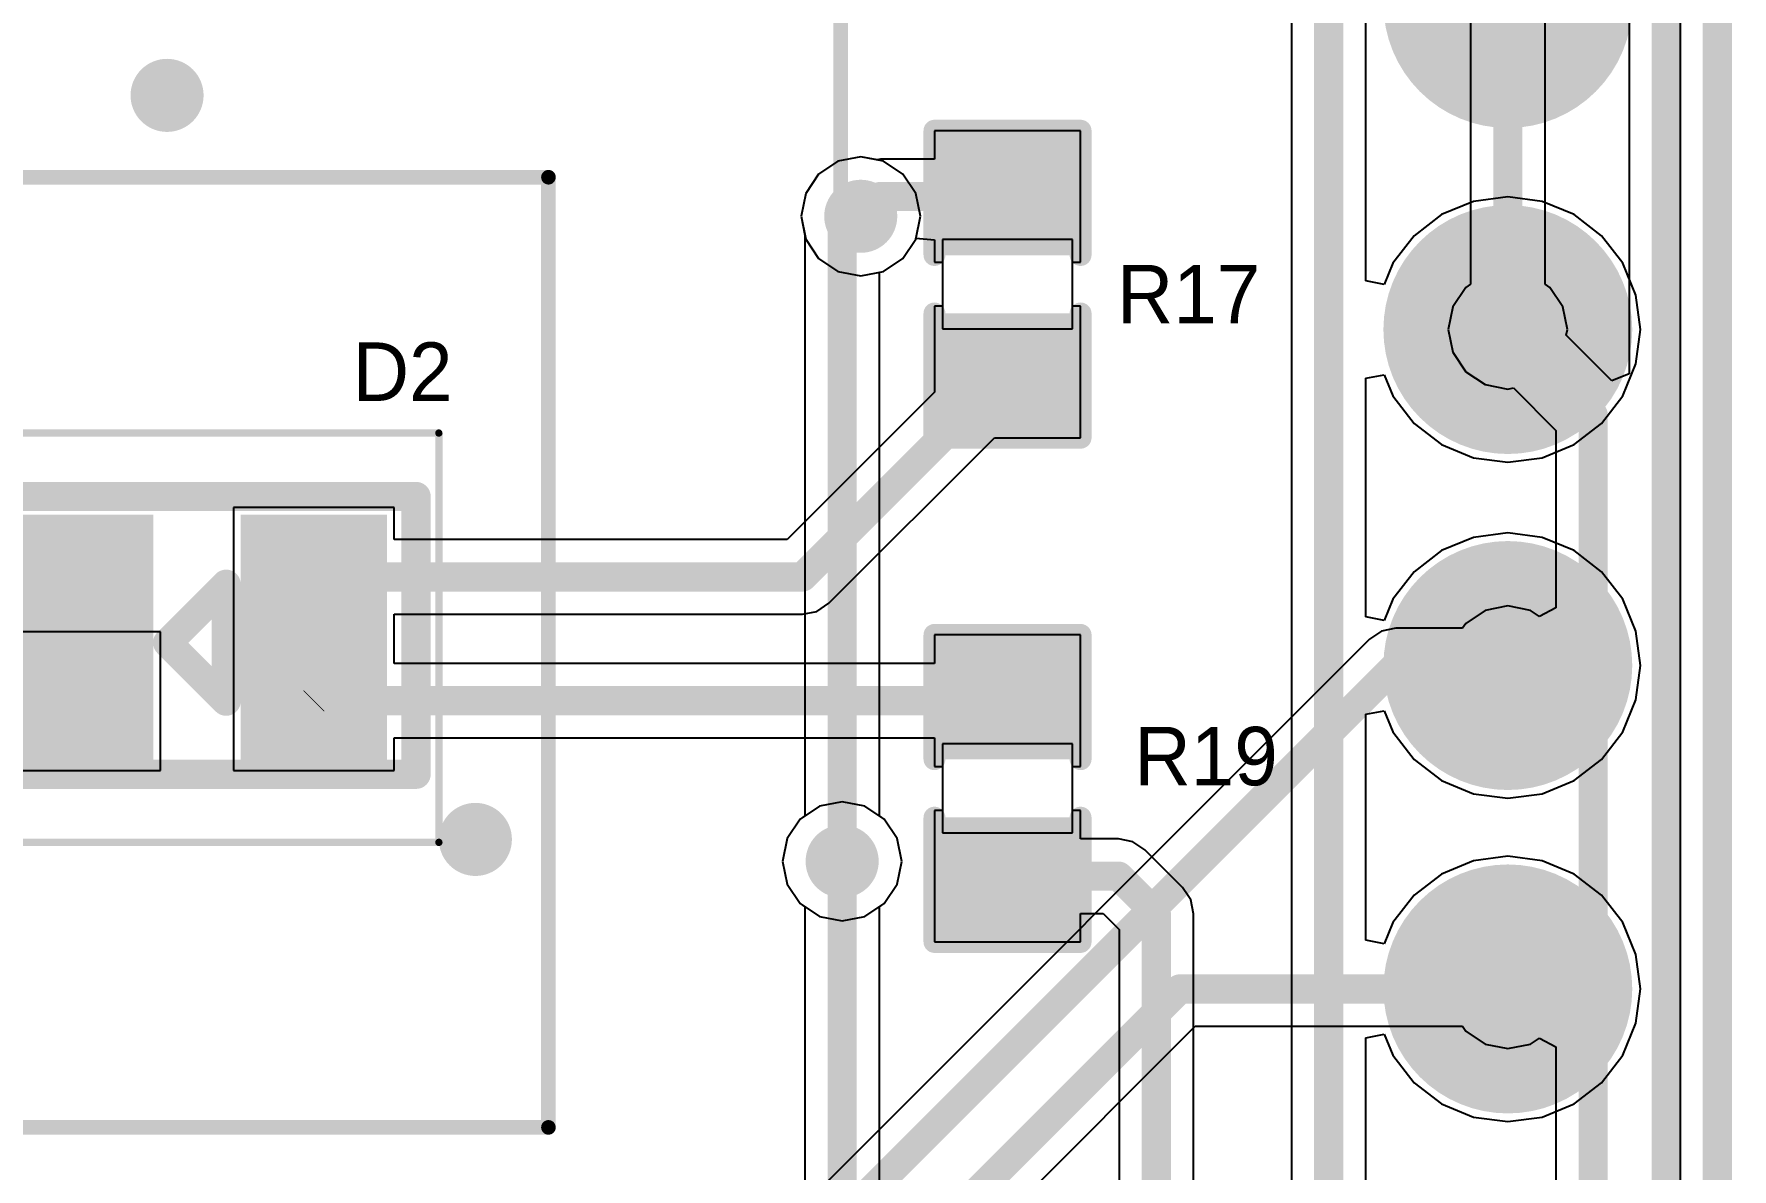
# Model space of a CAD drawing. Extents: x 10.58 to 11.54, y 9.91 to 15.27.
# Drawn here: x 11.0816 to 11.5391, y 13.5653 to 13.871 of the extents above; entities that cross this region are included whole.
import ezdxf

# ---------------------------------------------------------------- set-up
doc = ezdxf.new("R2010")
doc.units = 0
doc.layers.get('0').update_dxf_attribs({"linetype": 'CONTINUOUS'})
for name, color, linetype in [('BOTTOMLAYER', 5, 'CONTINUOUS'), ('KEEPOUTLAYER', 6, 'CONTINUOUS'), ('MULTILAYER', 9, 'CONTINUOUS'), ('TOPLAYER', 1, 'CONTINUOUS'), ('TOPOVERLAY', 2, 'CONTINUOUS'), ('TOPPASTE', 8, 'CONTINUOUS'), ('TOPSOLDER', 216, 'CONTINUOUS'), ('VIAHOLELAYER', 16, 'CONTINUOUS')]:
    doc.layers.add(name, color=color, linetype=linetype)

# ---------------------------------------------------------------- blocks, each defined once
blk = doc.blocks.new('TP_1_5_24')
at = {"layer": 'TOPLAYER', "const_width": 0.029528}
blk.add_lwpolyline([(-0.014764, 0, 1), (0.014764, 0, 1)], format="xyb", close=True, dxfattribs=at)
at = {"layer": 'TOPPASTE', "const_width": 0.029528}
blk.add_lwpolyline([(-0.014764, 0, 1), (0.014764, 0, 1)], format="xyb", close=True, dxfattribs=at)
at = {"layer": 'TOPSOLDER', "const_width": 0.033528}
blk.add_lwpolyline([(-0.016764, 0, 1), (0.016764, 0, 1)], format="xyb", close=True, dxfattribs=at)
blk = doc.blocks.new('TP_1_5_31')
at = {"layer": 'TOPLAYER', "const_width": 0.029528}
blk.add_lwpolyline([(-0.014764, 0, 1), (0.014764, 0, 1)], format="xyb", close=True, dxfattribs=at)
at = {"layer": 'TOPPASTE', "const_width": 0.029528}
blk.add_lwpolyline([(-0.014764, 0, 1), (0.014764, 0, 1)], format="xyb", close=True, dxfattribs=at)
at = {"layer": 'TOPSOLDER', "const_width": 0.033528}
blk.add_lwpolyline([(-0.016764, 0, 1), (0.016764, 0, 1)], format="xyb", close=True, dxfattribs=at)
blk = doc.blocks.new('TP_1_5_32')
at = {"layer": 'TOPLAYER', "const_width": 0.029528}
blk.add_lwpolyline([(-0.014764, 0, 1), (0.014764, 0, 1)], format="xyb", close=True, dxfattribs=at)
at = {"layer": 'TOPPASTE', "const_width": 0.029528}
blk.add_lwpolyline([(-0.014764, 0, 1), (0.014764, 0, 1)], format="xyb", close=True, dxfattribs=at)
at = {"layer": 'TOPSOLDER', "const_width": 0.033528}
blk.add_lwpolyline([(-0.016764, 0, 1), (0.016764, 0, 1)], format="xyb", close=True, dxfattribs=at)
blk = doc.blocks.new('R_0402_40')
at = {"layer": 'TOPLAYER'}
for p, q in [((0.017, 0.0175), (-0.007, 0.0175)), ((-0.007, 0.0175), (-0.007, -0.0175)), ((0.017, -0.0175), (0.017, 0.0175)), ((-0.007, -0.0175), (0.017, -0.0175))]:
    blk.add_line(p, q, dxfattribs=at)
for points in [[(-0.006811, -0.01378), (-0.006811, 0.01378), (-0.030433, -0.01378), (-0.030433, 0.01378)], [(0.040433, -0.01378), (0.040433, 0.01378), (0.016811, -0.01378), (0.016811, 0.01378)]]:
    blk.add_solid(points, dxfattribs=at)
at = {"layer": 'TOPOVERLAY', "const_width": 0.005906}
for points in [[(-0.036339, 0.019685), (-0.002874, 0.019685)], [(-0.036339, 0.019685), (-0.036339, -0.019685)], [(0.012874, 0.019685), (0.046339, 0.019685)], [(0.046339, 0.019685), (0.046339, -0.019685)], [(-0.036339, -0.019685), (-0.002874, -0.019685)], [(0.012874, -0.019685), (0.046339, -0.019685)]]:
    blk.add_lwpolyline(points, dxfattribs=at)
at = {"layer": 'TOPOVERLAY', "const_width": 0.002953}
for points in [[(-0.037815, 0.019685, 1), (-0.034862, 0.019685, 1)], [(-0.037815, 0.019685, 1), (-0.034862, 0.019685, 1)], [(-0.00435, 0.019685, 1), (-0.001398, 0.019685, 1)], [(0.011398, 0.019685, 1), (0.01435, 0.019685, 1)], [(0.044862, 0.019685, 1), (0.047815, 0.019685, 1)], [(0.044862, 0.019685, 1), (0.047815, 0.019685, 1)], [(-0.037815, -0.019685, 1), (-0.034862, -0.019685, 1)], [(-0.037815, -0.019685, 1), (-0.034862, -0.019685, 1)], [(-0.00435, -0.019685, 1), (-0.001398, -0.019685, 1)], [(0.011398, -0.019685, 1), (0.01435, -0.019685, 1)], [(0.044862, -0.019685, 1), (0.047815, -0.019685, 1)], [(0.044862, -0.019685, 1), (0.047815, -0.019685, 1)]]:
    blk.add_lwpolyline(points, format="xyb", close=True, dxfattribs=at)
at = {"layer": 'TOPPASTE'}
for points in [[(-0.006811, -0.01378), (-0.006811, 0.01378), (-0.030433, -0.01378), (-0.030433, 0.01378)], [(0.040433, -0.01378), (0.040433, 0.01378), (0.016811, -0.01378), (0.016811, 0.01378)]]:
    blk.add_solid(points, dxfattribs=at)
at = {"layer": 'TOPSOLDER'}
for points in [[(-0.002811, -0.01778), (-0.002811, 0.01778), (-0.034433, -0.01778), (-0.034433, 0.01778)], [(0.044433, -0.01778), (0.044433, 0.01778), (0.012811, -0.01778), (0.012811, 0.01778)]]:
    blk.add_solid(points, dxfattribs=at)
blk = doc.blocks.new('R_0402_42')
at = {"layer": 'TOPLAYER'}
for p, q in [((0.017, 0.0175), (-0.007, 0.0175)), ((-0.007, 0.0175), (-0.007, -0.0175)), ((0.017, -0.0175), (0.017, 0.0175)), ((-0.007, -0.0175), (0.017, -0.0175))]:
    blk.add_line(p, q, dxfattribs=at)
for points in [[(-0.006811, -0.01378), (-0.006811, 0.01378), (-0.030433, -0.01378), (-0.030433, 0.01378)], [(0.040433, -0.01378), (0.040433, 0.01378), (0.016811, -0.01378), (0.016811, 0.01378)]]:
    blk.add_solid(points, dxfattribs=at)
at = {"layer": 'TOPOVERLAY', "const_width": 0.005906}
for points in [[(-0.002874, 0.019685), (-0.036339, 0.019685)], [(-0.036339, -0.019685), (-0.036339, 0.019685)], [(0.046339, 0.019685), (0.012874, 0.019685)], [(0.046339, -0.019685), (0.046339, 0.019685)], [(-0.002874, -0.019685), (-0.036339, -0.019685)], [(0.046339, -0.019685), (0.012874, -0.019685)]]:
    blk.add_lwpolyline(points, dxfattribs=at)
at = {"layer": 'TOPOVERLAY', "const_width": 0.002953}
for points in [[(-0.037815, 0.019685, 1), (-0.034862, 0.019685, 1)], [(-0.037815, 0.019685, 1), (-0.034862, 0.019685, 1)], [(-0.00435, 0.019685, 1), (-0.001398, 0.019685, 1)], [(0.011398, 0.019685, 1), (0.01435, 0.019685, 1)], [(0.044862, 0.019685, 1), (0.047815, 0.019685, 1)], [(0.044862, 0.019685, 1), (0.047815, 0.019685, 1)], [(-0.037815, -0.019685, 1), (-0.034862, -0.019685, 1)], [(-0.037815, -0.019685, 1), (-0.034862, -0.019685, 1)], [(-0.00435, -0.019685, 1), (-0.001398, -0.019685, 1)], [(0.011398, -0.019685, 1), (0.01435, -0.019685, 1)], [(0.044862, -0.019685, 1), (0.047815, -0.019685, 1)], [(0.044862, -0.019685, 1), (0.047815, -0.019685, 1)]]:
    blk.add_lwpolyline(points, format="xyb", close=True, dxfattribs=at)
at = {"layer": 'TOPPASTE'}
for points in [[(-0.006811, -0.01378), (-0.006811, 0.01378), (-0.030433, -0.01378), (-0.030433, 0.01378)], [(0.040433, -0.01378), (0.040433, 0.01378), (0.016811, -0.01378), (0.016811, 0.01378)]]:
    blk.add_solid(points, dxfattribs=at)
at = {"layer": 'TOPSOLDER'}
for points in [[(-0.002811, -0.01778), (-0.002811, 0.01778), (-0.034433, -0.01778), (-0.034433, 0.01778)], [(0.044433, -0.01778), (0.044433, 0.01778), (0.012811, -0.01778), (0.012811, 0.01778)]]:
    blk.add_solid(points, dxfattribs=at)
blk = doc.blocks.new('TP_1_5_61')
at = {"layer": 'TOPLAYER', "const_width": 0.029528}
blk.add_lwpolyline([(-0.014764, 0, 1), (0.014764, 0, 1)], format="xyb", close=True, dxfattribs=at)
at = {"layer": 'TOPPASTE', "const_width": 0.029528}
blk.add_lwpolyline([(-0.014764, 0, 1), (0.014764, 0, 1)], format="xyb", close=True, dxfattribs=at)
at = {"layer": 'TOPSOLDER', "const_width": 0.033528}
blk.add_lwpolyline([(-0.016764, 0, 1), (0.016764, 0, 1)], format="xyb", close=True, dxfattribs=at)
blk = doc.blocks.new('0603_2_LED_62')
at = {"layer": 'TOPLAYER'}
for points in [[(-0.015748, 0.04626), (-0.015748, 0.020669), (0.015748, 0.04626), (0.015748, 0.020669)], [(0.047244, 0.04626), (0.047244, 0.020669), (0.07874, 0.04626), (0.07874, 0.020669)], [(-0.015748, 0.012795), (-0.015748, -0.012795), (0.015748, 0.012795), (0.015748, -0.012795)], [(0.047244, 0.012795), (0.047244, -0.012795), (0.07874, 0.012795), (0.07874, -0.012795)]]:
    blk.add_solid(points, dxfattribs=at)
at = {"layer": 'TOPOVERLAY', "const_width": 0.007874}
for points in [[(-0.035433, 0.055118), (0.090551, 0.055118)], [(-0.035433, -0.019685), (-0.035433, 0.055118)], [(-0.027559, -0.019685), (-0.027559, 0.055118)], [(0.090551, -0.019685), (0.090551, 0.055118)], [(0.023622, 0.015748), (0.03937, 0.031496)], [(0.03937, 0), (0.03937, 0.031496)], [(0.023622, 0.015748), (0.03937, 0)], [(-0.035433, -0.019685), (0.090551, -0.019685)]]:
    blk.add_lwpolyline(points, dxfattribs=at)
at = {"layer": 'TOPOVERLAY', "const_width": 0.003937}
for points in [[(-0.037402, 0.055118, 1), (-0.033465, 0.055118, 1)], [(-0.037402, 0.055118, 1), (-0.033465, 0.055118, 1)], [(-0.029528, 0.055118, 1), (-0.025591, 0.055118, 1)], [(0.088583, 0.055118, 1), (0.09252, 0.055118, 1)], [(0.088583, 0.055118, 1), (0.09252, 0.055118, 1)], [(0.037402, 0.031496, 1), (0.041339, 0.031496, 1)], [(0.037402, 0.031496, 1), (0.041339, 0.031496, 1)], [(0.021653, 0.015748, 1), (0.02559, 0.015748, 1)], [(0.021654, 0.015748, 1), (0.025591, 0.015748, 1)], [(0.037402, 0, 1), (0.041339, 0, 1)], [(0.037402, 0, 1), (0.041339, 0, 1)], [(-0.037402, -0.019685, 1), (-0.033465, -0.019685, 1)], [(-0.037402, -0.019685, 1), (-0.033465, -0.019685, 1)], [(-0.029528, -0.019685, 1), (-0.025591, -0.019685, 1)], [(0.088583, -0.019685, 1), (0.09252, -0.019685, 1)], [(0.088583, -0.019685, 1), (0.09252, -0.019685, 1)]]:
    blk.add_lwpolyline(points, format="xyb", close=True, dxfattribs=at)
at = {"layer": 'TOPPASTE'}
for points in [[(-0.015748, 0.04626), (-0.015748, 0.020669), (0.015748, 0.04626), (0.015748, 0.020669)], [(0.047244, 0.04626), (0.047244, 0.020669), (0.07874, 0.04626), (0.07874, 0.020669)], [(-0.015748, 0.012795), (-0.015748, -0.012795), (0.015748, 0.012795), (0.015748, -0.012795)], [(0.047244, 0.012795), (0.047244, -0.012795), (0.07874, 0.012795), (0.07874, -0.012795)]]:
    blk.add_solid(points, dxfattribs=at)
at = {"layer": 'TOPSOLDER'}
for points in [[(-0.019748, 0.05026), (-0.019748, 0.016669), (0.019748, 0.05026), (0.019748, 0.016669)], [(0.043244, 0.05026), (0.043244, 0.016669), (0.08274, 0.05026), (0.08274, 0.016669)], [(-0.019748, 0.016795), (-0.019748, -0.016795), (0.019748, 0.016795), (0.019748, -0.016795)], [(0.043244, 0.016795), (0.043244, -0.016795), (0.08274, 0.016795), (0.08274, -0.016795)]]:
    blk.add_solid(points, dxfattribs=at)

msp = doc.modelspace()

# ---------------------------------------------------------------- linework, layer by layer
at = {"layer": 'BOTTOMLAYER'}
for p, q in [((11.511316, 14.548731), (11.511316, 13.779468)), ((11.468623, 14.519566), (11.468623, 13.803635)), ((11.488694, 13.803635), (11.488694, 14.519566)), ((11.298168, 13.836729), (11.292959, 13.833248)), ((11.304313, 13.837951), (11.298168, 13.836729)), ((11.310457, 13.836729), (11.304313, 13.837951)), ((11.315666, 13.833248), (11.310457, 13.836729)), ((11.292959, 13.833248), (11.289478, 13.828039)), ((11.319147, 13.828039), (11.315666, 13.833248)), ((11.289478, 13.828039), (11.288256, 13.821895)), ((11.320369, 13.821895), (11.319147, 13.828039)), ((11.288256, 13.821895), (11.289268, 13.816806)), ((11.319147, 13.81575), (11.320369, 13.821895)), ((11.289268, 13.816806), (11.289268, 13.660398)), ((11.315666, 13.810541), (11.319147, 13.81575)), ((11.310457, 13.807061), (11.315666, 13.810541)), ((11.309339, 13.806838), (11.310457, 13.807061)), ((11.309339, 13.660398), (11.309339, 13.806838)), ((11.468623, 13.803635), (11.467305, 13.802754)), ((11.490013, 13.802754), (11.488694, 13.803635)), ((11.467305, 13.802754), (11.463824, 13.797545)), ((11.493493, 13.797545), (11.490013, 13.802754)), ((11.463824, 13.797545), (11.462602, 13.791401)), ((11.494715, 13.791401), (11.493493, 13.797545)), ((11.462602, 13.791401), (11.463824, 13.785256)), ((11.494406, 13.789845), (11.494715, 13.791401)), ((11.506697, 13.777555), (11.494406, 13.789845)), ((11.463824, 13.785256), (11.467305, 13.780047)), ((11.467305, 13.780047), (11.472514, 13.776566)), ((11.472514, 13.776566), (11.478659, 13.775344)), ((11.511316, 13.779468), (11.506697, 13.777555)), ((11.478659, 13.775344), (11.480214, 13.775653)), ((11.480214, 13.775653), (11.491629, 13.764238)), ((11.491629, 13.764238), (11.491629, 13.716478)), ((11.478659, 13.716957), (11.472514, 13.715735)), ((11.484803, 13.715735), (11.478659, 13.716957)), ((11.491629, 13.716478), (11.487219, 13.714121)), ((11.467305, 13.712254), (11.466424, 13.710936)), ((11.472514, 13.715735), (11.467305, 13.712254)), ((11.487219, 13.714121), (11.484803, 13.715735)), ((11.441401, 13.707997), (11.180698, 13.447293)), ((11.443577, 13.70945), (11.441401, 13.707997)), ((11.444657, 13.710172), (11.443577, 13.70945)), ((11.448497, 13.710936), (11.444657, 13.710172)), ((11.466424, 13.710936), (11.448497, 13.710936)), ((11.28795, 13.659517), (11.284469, 13.654308)), ((11.289268, 13.660398), (11.28795, 13.659517)), ((11.310657, 13.659517), (11.309339, 13.660398)), ((11.314138, 13.654308), (11.310657, 13.659517)), ((11.284469, 13.654308), (11.283247, 13.648164)), ((11.31536, 13.648164), (11.314138, 13.654308)), ((11.283247, 13.648164), (11.284469, 13.642019)), ((11.314138, 13.642019), (11.31536, 13.648164)), ((11.284469, 13.642019), (11.28795, 13.63681)), ((11.310657, 13.63681), (11.314138, 13.642019)), ((11.28795, 13.63681), (11.293159, 13.633329)), ((11.305448, 13.633329), (11.310657, 13.63681)), ((11.293159, 13.633329), (11.299304, 13.632107)), ((11.299304, 13.632107), (11.305448, 13.633329)), ((11.199102, 13.408447), (11.39442, 13.603765)), ((11.39442, 13.603765), (11.466424, 13.603765)), ((11.466424, 13.603765), (11.467305, 13.602447)), ((11.467305, 13.602447), (11.472514, 13.598966)), ((11.472514, 13.598966), (11.478659, 13.597744)), ((11.478659, 13.597744), (11.484803, 13.598966)), ((11.484803, 13.598966), (11.487219, 13.600581)), ((11.487219, 13.600581), (11.491629, 13.598224)), ((11.491629, 13.598224), (11.491629, 13.421819))]:
    msp.add_line(p, q, dxfattribs=at)
at = {"layer": 'BOTTOMLAYER', "const_width": 0.007874}
for points in [[(11.521351, 13.35092), (11.521351, 14.552888)], [(11.478659, 13.791401), (11.478659, 14.531801)], [(11.299304, 13.816886), (11.304313, 13.821895)], [(11.299304, 13.648164), (11.299304, 13.816886)], [(11.478659, 13.791401), (11.501664, 13.768395)], [(11.501664, 13.409584), (11.501664, 13.768395)], [(11.169704, 13.422107), (11.448497, 13.700901)], [(11.448497, 13.700901), (11.478659, 13.700901)], [(11.189066, 13.412603), (11.390264, 13.613801)], [(11.390264, 13.613801), (11.478659, 13.613801)]]:
    msp.add_lwpolyline(points, dxfattribs=at)
at = {"layer": 'BOTTOMLAYER'}
for points, const_width in [([(11.112493, 13.854463, 1), (11.122335, 13.854463, 1)], 0.009843), ([(11.299392, 13.821895, 1), (11.309234, 13.821895, 1)], 0.009843), ([(11.302344, 13.821895, 1), (11.306281, 13.821895, 1)], 0.003937), ([(11.297335, 13.816886, 1), (11.301272, 13.816886, 1)], 0.003937), ([(11.297335, 13.816886, 1), (11.301272, 13.816886, 1)], 0.003937), ([(11.473738, 13.791401, 1), (11.48358, 13.791401, 1)], 0.009843), ([(11.47669, 13.791401, 1), (11.480627, 13.791401, 1)], 0.003937), ([(11.47669, 13.791401, 1), (11.480627, 13.791401, 1)], 0.003937), ([(11.499696, 13.768395, 1), (11.503633, 13.768395, 1)], 0.003937), ([(11.499696, 13.768395, 1), (11.503633, 13.768395, 1)], 0.003937), ([(11.473738, 13.700901, 1), (11.48358, 13.700901, 1)], 0.009843), ([(11.446529, 13.700901, 1), (11.450466, 13.700901, 1)], 0.003937), ([(11.446529, 13.700901, 1), (11.450466, 13.700901, 1)], 0.003937), ([(11.47669, 13.700901, 1), (11.480627, 13.700901, 1)], 0.003937), ([(11.195564, 13.654069, 1), (11.205406, 13.654069, 1)], 0.009843), ([(11.294382, 13.648164, 1), (11.304225, 13.648164, 1)], 0.009843), ([(11.297335, 13.648164, 1), (11.301272, 13.648164, 1)], 0.003937), ([(11.473738, 13.613801, 1), (11.48358, 13.613801, 1)], 0.009843), ([(11.388295, 13.613801, 1), (11.392232, 13.613801, 1)], 0.003937), ([(11.388295, 13.613801, 1), (11.392232, 13.613801, 1)], 0.003937), ([(11.47669, 13.613801, 1), (11.480627, 13.613801, 1)], 0.003937)]:
    msp.add_lwpolyline(points, format="xyb", close=True, dxfattribs=dict(at, const_width=const_width))
at = {"layer": 'KEEPOUTLAYER', "const_width": 0.007874}
msp.add_lwpolyline([(11.535131, 12.641469), (11.535131, 15.102101)], dxfattribs=at)
at = {"layer": 'MULTILAYER', "const_width": 0.009843}
for points in [[(11.112493, 13.854463, 1), (11.122335, 13.854463, 1)], [(11.299392, 13.821895, 1), (11.309234, 13.821895, 1)], [(11.473738, 13.791401, 1), (11.48358, 13.791401, 1)], [(11.473738, 13.700901, 1), (11.48358, 13.700901, 1)], [(11.195564, 13.654069, 1), (11.205406, 13.654069, 1)], [(11.294382, 13.648164, 1), (11.304225, 13.648164, 1)], [(11.473738, 13.613801, 1), (11.48358, 13.613801, 1)]]:
    msp.add_lwpolyline(points, format="xyb", close=True, dxfattribs=at)
at = {"layer": 'TOPLAYER'}
for p, q in [((11.525096, 14.977594), (11.525096, 13.443097)), ((11.440441, 13.804541), (11.440441, 14.608794)), ((11.420371, 14.604637), (11.420371, 13.553312)), ((11.363544, 13.844939), (11.324174, 13.844939)), ((11.324174, 13.844939), (11.324174, 13.837258)), ((11.363544, 13.809506), (11.363544, 13.844939)), ((11.298168, 13.836729), (11.292959, 13.833248)), ((11.304313, 13.837951), (11.298168, 13.836729)), ((11.30872, 13.837075), (11.304313, 13.837951)), ((11.309641, 13.837258), (11.30872, 13.837075)), ((11.324174, 13.837258), (11.309641, 13.837258)), ((11.292959, 13.833248), (11.289478, 13.828039)), ((11.289478, 13.828039), (11.288256, 13.821895)), ((11.478659, 13.827139), (11.469409, 13.825921)), ((11.487909, 13.825921), (11.478659, 13.827139)), ((11.288256, 13.821895), (11.289478, 13.81575)), ((11.460789, 13.822351), (11.453388, 13.816672)), ((11.469409, 13.825921), (11.460789, 13.822351)), ((11.496528, 13.822351), (11.487909, 13.825921)), ((11.50393, 13.816672), (11.496528, 13.822351)), ((11.289478, 13.81575), (11.292959, 13.810541)), ((11.315666, 13.810541), (11.319147, 13.81575)), ((11.319147, 13.81575), (11.319198, 13.816006)), ((11.319198, 13.816006), (11.324174, 13.815516)), ((11.324174, 13.815516), (11.324174, 13.809506)), ((11.453388, 13.816672), (11.447708, 13.80927)), ((11.509609, 13.80927), (11.50393, 13.816672)), ((11.292959, 13.810541), (11.298168, 13.807061)), ((11.310457, 13.807061), (11.315666, 13.810541)), ((11.324174, 13.809506), (11.326359, 13.809506)), ((11.326359, 13.809506), (11.326359, 13.797695)), ((11.361359, 13.797695), (11.361359, 13.809506)), ((11.361359, 13.809506), (11.363544, 13.809506)), ((11.447708, 13.80927), (11.445345, 13.803565)), ((11.51318, 13.80065), (11.509609, 13.80927)), ((11.298168, 13.807061), (11.304313, 13.805838)), ((11.304313, 13.805838), (11.310457, 13.807061)), ((11.445345, 13.803565), (11.440441, 13.804541)), ((11.514397, 13.791401), (11.51318, 13.80065)), ((11.326359, 13.797695), (11.324174, 13.797695)), ((11.324174, 13.797695), (11.324174, 13.774486)), ((11.363544, 13.797695), (11.361359, 13.797695)), ((11.363544, 13.762262), (11.363544, 13.797695)), ((11.51318, 13.782151), (11.514397, 13.791401)), ((11.509609, 13.773531), (11.51318, 13.782151)), ((11.440441, 13.77826), (11.445345, 13.779236)), ((11.440441, 13.714041), (11.440441, 13.77826)), ((11.445345, 13.779236), (11.447708, 13.773531)), ((11.324174, 13.774486), (11.284489, 13.734801)), ((11.447708, 13.773531), (11.453388, 13.766129)), ((11.50393, 13.766129), (11.509609, 13.773531)), ((11.295741, 13.717669), (11.340334, 13.762262)), ((11.340334, 13.762262), (11.363544, 13.762262)), ((11.453388, 13.766129), (11.460789, 13.76045)), ((11.496528, 13.76045), (11.50393, 13.766129)), ((11.460789, 13.76045), (11.469409, 13.75688)), ((11.487909, 13.75688), (11.496528, 13.76045)), ((11.469409, 13.75688), (11.478659, 13.755662)), ((11.478659, 13.755662), (11.487909, 13.75688)), ((11.178604, 13.743466), (11.135297, 13.743466)), ((11.135297, 13.743466), (11.135297, 13.706064)), ((11.178604, 13.734801), (11.178604, 13.743466)), ((11.284489, 13.734801), (11.178604, 13.734801)), ((11.469409, 13.735421), (11.460789, 13.731851)), ((11.478659, 13.736639), (11.469409, 13.735421)), ((11.487909, 13.735421), (11.478659, 13.736639)), ((11.496528, 13.731851), (11.487909, 13.735421)), ((11.460789, 13.731851), (11.453388, 13.726172)), ((11.50393, 13.726172), (11.496528, 13.731851)), ((11.453388, 13.726172), (11.447708, 13.71877)), ((11.509609, 13.71877), (11.50393, 13.726172)), ((11.292486, 13.715494), (11.295741, 13.717669)), ((11.447708, 13.71877), (11.445345, 13.713065)), ((11.51318, 13.71015), (11.509609, 13.71877)), ((11.178604, 13.706064), (11.178604, 13.71473)), ((11.178604, 13.71473), (11.288645, 13.71473)), ((11.288645, 13.71473), (11.292486, 13.715494)), ((11.445345, 13.713065), (11.440441, 13.714041)), ((11.115612, 13.710001), (11.072305, 13.710001)), ((11.115612, 13.6726), (11.115612, 13.710001)), ((11.363544, 13.709139), (11.324174, 13.709139)), ((11.324174, 13.709139), (11.324174, 13.701458)), ((11.363544, 13.673706), (11.363544, 13.709139)), ((11.514397, 13.700901), (11.51318, 13.71015)), ((11.135297, 13.706064), (11.135297, 13.6726)), ((11.178604, 13.701458), (11.178604, 13.706064)), ((11.324174, 13.701458), (11.178604, 13.701458)), ((11.51318, 13.691651), (11.514397, 13.700901)), ((11.509609, 13.683031), (11.51318, 13.691651)), ((11.440441, 13.68776), (11.445345, 13.688736)), ((11.440441, 13.626941), (11.440441, 13.68776)), ((11.445345, 13.688736), (11.447708, 13.683031)), ((11.178604, 13.6726), (11.178604, 13.681387)), ((11.178604, 13.681387), (11.324174, 13.681387)), ((11.324174, 13.681387), (11.324174, 13.673706)), ((11.447708, 13.683031), (11.453388, 13.675629)), ((11.50393, 13.675629), (11.509609, 13.683031)), ((11.453388, 13.675629), (11.460789, 13.66995)), ((11.496528, 13.66995), (11.50393, 13.675629)), ((11.072305, 13.6726), (11.115612, 13.6726)), ((11.135297, 13.6726), (11.178604, 13.6726)), ((11.324174, 13.673706), (11.326359, 13.673706)), ((11.326359, 13.673706), (11.326359, 13.661895)), ((11.361359, 13.661895), (11.361359, 13.673706)), ((11.361359, 13.673706), (11.363544, 13.673706)), ((11.460789, 13.66995), (11.469409, 13.66638)), ((11.469409, 13.66638), (11.478659, 13.665162)), ((11.478659, 13.665162), (11.487909, 13.66638)), ((11.487909, 13.66638), (11.496528, 13.66995)), ((11.293159, 13.662998), (11.28795, 13.659517)), ((11.299304, 13.66422), (11.293159, 13.662998)), ((11.305448, 13.662998), (11.299304, 13.66422)), ((11.310657, 13.659517), (11.305448, 13.662998)), ((11.326359, 13.661895), (11.324174, 13.661895)), ((11.324174, 13.661895), (11.324174, 13.626462)), ((11.363544, 13.661895), (11.361359, 13.661895)), ((11.363544, 13.654214), (11.363544, 13.661895)), ((11.28795, 13.659517), (11.284469, 13.654308)), ((11.314138, 13.654308), (11.310657, 13.659517)), ((11.284469, 13.654308), (11.283247, 13.648164)), ((11.31536, 13.648164), (11.314138, 13.654308)), ((11.373761, 13.654214), (11.363544, 13.654214)), ((11.377602, 13.65345), (11.373761, 13.654214)), ((11.380857, 13.651275), (11.377602, 13.65345)), ((11.283247, 13.648164), (11.284469, 13.642019)), ((11.314138, 13.642019), (11.31536, 13.648164)), ((11.391045, 13.641086), (11.380857, 13.651275)), ((11.469409, 13.648321), (11.460789, 13.644751)), ((11.478659, 13.649539), (11.469409, 13.648321)), ((11.487909, 13.648321), (11.478659, 13.649539)), ((11.496528, 13.644751), (11.487909, 13.648321)), ((11.460789, 13.644751), (11.453388, 13.639072)), ((11.50393, 13.639072), (11.496528, 13.644751)), ((11.284469, 13.642019), (11.28795, 13.63681)), ((11.310657, 13.63681), (11.314138, 13.642019)), ((11.392499, 13.638911), (11.391045, 13.641086)), ((11.393221, 13.637831), (11.392499, 13.638911)), ((11.453388, 13.639072), (11.447708, 13.63167)), ((11.509609, 13.63167), (11.50393, 13.639072)), ((11.28795, 13.63681), (11.289268, 13.635929)), ((11.289268, 13.635929), (11.289268, 13.548951)), ((11.309339, 13.635929), (11.310657, 13.63681)), ((11.309339, 13.553108), (11.309339, 13.635929)), ((11.363544, 13.626462), (11.363544, 13.634143)), ((11.363544, 13.634143), (11.369604, 13.634143)), ((11.369604, 13.634143), (11.373914, 13.629834)), ((11.393985, 13.63399), (11.393221, 13.637831)), ((11.373914, 13.629834), (11.373914, 13.522997)), ((11.393985, 13.522997), (11.393985, 13.63399)), ((11.447708, 13.63167), (11.445345, 13.625965)), ((11.51318, 13.62305), (11.509609, 13.63167)), ((11.324174, 13.626462), (11.363544, 13.626462)), ((11.445345, 13.625965), (11.440441, 13.626941)), ((11.514397, 13.613801), (11.51318, 13.62305)), ((11.51318, 13.604551), (11.514397, 13.613801)), ((11.509609, 13.595931), (11.51318, 13.604551)), ((11.440441, 13.60066), (11.445345, 13.601636)), ((11.440441, 13.553312), (11.440441, 13.60066)), ((11.445345, 13.601636), (11.447708, 13.595931)), ((11.447708, 13.595931), (11.453388, 13.588529)), ((11.50393, 13.588529), (11.509609, 13.595931)), ((11.453388, 13.588529), (11.460789, 13.58285)), ((11.496528, 13.58285), (11.50393, 13.588529)), ((11.460789, 13.58285), (11.469409, 13.57928)), ((11.469409, 13.57928), (11.478659, 13.578062)), ((11.478659, 13.578062), (11.487909, 13.57928)), ((11.487909, 13.57928), (11.496528, 13.58285))]:
    msp.add_line(p, q, dxfattribs=at)
at = {"layer": 'TOPLAYER', "const_width": 0.007874}
for points in [[(11.430406, 13.541077), (11.430406, 14.608794)], [(11.309641, 13.827223), (11.343859, 13.827223)], [(11.288645, 13.724765), (11.343859, 13.779979)], [(11.156951, 13.724765), (11.288645, 13.724765)], [(11.059146, 13.69029), (11.092948, 13.69029)], [(11.156951, 13.691301), (11.157073, 13.691423)], [(11.157073, 13.691423), (11.343859, 13.691423)], [(11.299304, 13.548951), (11.299304, 13.648164)], [(11.343859, 13.644179), (11.344579, 13.643458)], [(11.343859, 13.644179), (11.373761, 13.644179)], [(11.373761, 13.644179), (11.383949, 13.63399)], [(11.383949, 13.510762), (11.383949, 13.63399)]]:
    msp.add_lwpolyline(points, dxfattribs=at)
at = {"layer": 'TOPLAYER'}
for points, const_width in [([(11.112493, 13.854463, 1), (11.122335, 13.854463, 1)], 0.009843), ([(11.299392, 13.821895, 1), (11.309234, 13.821895, 1)], 0.009843), ([(11.307672, 13.827223, 1), (11.311609, 13.827223, 1)], 0.003937), ([(11.34189, 13.827223, 1), (11.345827, 13.827223, 1)], 0.003937), ([(11.473738, 13.791401, 1), (11.48358, 13.791401, 1)], 0.009843), ([(11.34189, 13.779979, 1), (11.345827, 13.779979, 1)], 0.003937), ([(11.154982, 13.724765, 1), (11.158919, 13.724765, 1)], 0.003937), ([(11.286677, 13.724765, 1), (11.290614, 13.724765, 1)], 0.003937), ([(11.286677, 13.724765, 1), (11.290614, 13.724765, 1)], 0.003937), ([(11.473738, 13.700901, 1), (11.48358, 13.700901, 1)], 0.009843), ([(11.090979, 13.69029, 1), (11.094916, 13.69029, 1)], 0.003937), ([(11.154982, 13.691301, 1), (11.158919, 13.691301, 1)], 0.003937), ([(11.155104, 13.691423, 1), (11.159041, 13.691423, 1)], 0.003937), ([(11.155104, 13.691423, 1), (11.159041, 13.691423, 1)], 0.003937), ([(11.34189, 13.691423, 1), (11.345827, 13.691423, 1)], 0.003937), ([(11.195564, 13.654069, 1), (11.205406, 13.654069, 1)], 0.009843), ([(11.294382, 13.648164, 1), (11.304225, 13.648164, 1)], 0.009843), ([(11.297335, 13.648164, 1), (11.301272, 13.648164, 1)], 0.003937), ([(11.34189, 13.644179, 1), (11.345827, 13.644179, 1)], 0.003937), ([(11.34189, 13.644179, 1), (11.345827, 13.644179, 1)], 0.003937), ([(11.371793, 13.644179, 1), (11.37573, 13.644179, 1)], 0.003937), ([(11.371793, 13.644179, 1), (11.37573, 13.644179, 1)], 0.003937), ([(11.342611, 13.643458, 1), (11.346548, 13.643458, 1)], 0.003937), ([(11.381981, 13.63399, 1), (11.385918, 13.63399, 1)], 0.003937), ([(11.381981, 13.63399, 1), (11.385918, 13.63399, 1)], 0.003937), ([(11.473738, 13.613801, 1), (11.48358, 13.613801, 1)], 0.009843)]:
    msp.add_lwpolyline(points, format="xyb", close=True, dxfattribs=dict(at, const_width=const_width))
at = {"layer": 'TOPOVERLAY'}
for points, const_width in [([(11.29891, 13.491864), (11.29891, 14.791077)], 0.003937), ([(11.023319, 13.832416), (11.22017, 13.832416)], 0.003937), ([(11.22017, 13.57651), (11.22017, 13.832416)], 0.003937), ([(11.052847, 13.763517), (11.190642, 13.763517)], 0.001969), ([(11.190642, 13.653281), (11.190642, 13.763517)], 0.001969), ([(11.052847, 13.653281), (11.190642, 13.653281)], 0.001969), ([(11.023319, 13.57651), (11.22017, 13.57651)], 0.003937)]:
    msp.add_lwpolyline(points, dxfattribs=dict(at, const_width=const_width))
for points, const_width in [([(11.219186, 13.832416, 1), (11.221154, 13.832416, 1)], 0.001969), ([(11.219186, 13.832416, 1), (11.221154, 13.832416, 1)], 0.001969), ([(11.19015, 13.763517, 1), (11.191135, 13.763517, 1)], 0.000984), ([(11.19015, 13.763517, 1), (11.191135, 13.763517, 1)], 0.000984), ([(11.19015, 13.653281, 1), (11.191135, 13.653281, 1)], 0.000984), ([(11.19015, 13.653281, 1), (11.191135, 13.653281, 1)], 0.000984), ([(11.219186, 13.57651, 1), (11.221154, 13.57651, 1)], 0.001969), ([(11.219186, 13.57651, 1), (11.221154, 13.57651, 1)], 0.001969)]:
    msp.add_lwpolyline(points, format="xyb", close=True, dxfattribs=dict(at, const_width=const_width))
at = {"layer": 'VIAHOLELAYER', "const_width": 0.005906}
for points in [[(11.114461, 13.854463, 1), (11.120367, 13.854463, 1)], [(11.30136, 13.821895, 1), (11.307265, 13.821895, 1)], [(11.475706, 13.791401, 1), (11.481611, 13.791401, 1)], [(11.475706, 13.700901, 1), (11.481611, 13.700901, 1)], [(11.197532, 13.654069, 1), (11.203437, 13.654069, 1)], [(11.296351, 13.648164, 1), (11.302256, 13.648164, 1)], [(11.475706, 13.613801, 1), (11.481611, 13.613801, 1)]]:
    msp.add_lwpolyline(points, format="xyb", close=True, dxfattribs=at)

# ---------------------------------------------------------------- block references
for name, p, rotation in [('TP_1_5_61', (11.478659, 13.879201), 90), ('R_0402_42', (11.343859, 13.808601), 270), ('TP_1_5_24', (11.478659, 13.791401), 90), ('0603_2_LED_62', (11.093959, 13.691301), 360), ('TP_1_5_31', (11.478659, 13.700901), 90), ('R_0402_40', (11.343859, 13.662801), 90), ('TP_1_5_32', (11.478659, 13.613801), 90)]:
    msp.add_blockref(name, p, dxfattribs=dict(rotation=rotation))

# ---------------------------------------------------------------- texts
at = {"layer": 'TOPOVERLAY'}
for s, p in [('R17', (11.373319, 13.793045)), ('D2', (11.167414, 13.772179)), ('R19', (11.378044, 13.668636))]:
    msp.add_text(s, height=0.015748, rotation=360, dxfattribs=at).set_placement(p)

doc.saveas('drawing.dxf')
